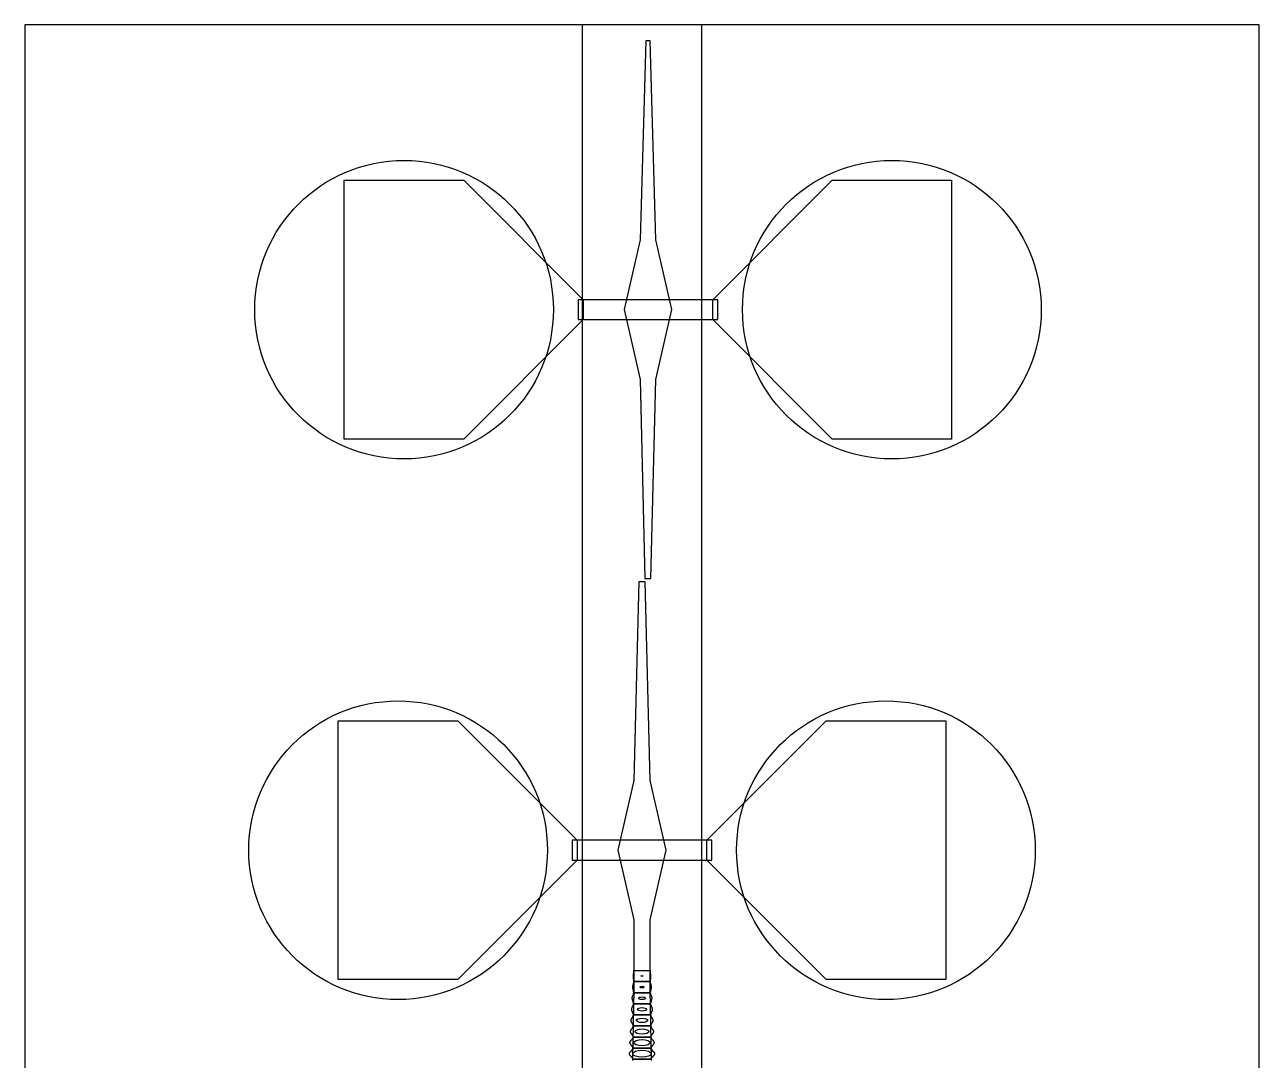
# Model space of a CAD drawing. Extents: x -31.3 to 30.7, y -85.2 to 0.8.
# Drawn here: x -31.3 to 30.7, y -51.2 to 0.8 of the extents above; entities that cross this region are included whole.
import ezdxf

# ---------------------------------------------------------------- set-up
doc = ezdxf.new("R2010")
doc.units = 0

msp = doc.modelspace()

# ---------------------------------------------------------------- linework, layer by layer
at = {"layer": 'cure'}
msp.add_lwpolyline([(-3.3, -61.1868), (2.7, -61.1868), (2.7, 0.8132), (-3.3, 0.8132)], close=True, dxfattribs=at)
at = {"layer": 'M1_Field'}
msp.add_lwpolyline([(-31.3, -61.1868), (30.7, -61.1868), (30.7, 0.8132), (-31.3, 0.8132)], close=True, dxfattribs=at)
at = {"layer": 'M1_LD'}
for centre in [(-12.25, -13.5), (12.25, -13.5), (-12.55, -40.65), (11.95, -40.65)]:
    msp.add_circle(centre, 7.5, dxfattribs=at)
at = {"layer": 'M1_Neg'}
for points in [[(0.15, -27), (0.4, -17), (1.2, -13.5), (0.4, -10), (0.1085, 0), (-0.1085, 0), (-0.4, -10), (-1.2, -13.5), (-0.4, -17), (-0.15, -27)], [(-3.25, -14), (-9.25, -20), (-15.25, -20), (-15.25, -7), (-9.25, -7), (-3.25, -13)], [(3.25, -13), (9.25, -7), (15.25, -7), (15.25, -20), (9.25, -20), (3.25, -14)], [(-3.5, -14), (3.5, -14), (3.5, -13), (-3.5, -13)], [(-0.7596, -51.15), (-0.7, -47.65), (-0.7, -44.15), (-1.5, -40.65), (-0.7, -37.15), (-0.45, -27.15), (-0.15, -27.15), (0.1, -37.15), (0.9, -40.65), (0.1, -44.15), (0.1, -47.65), (0.1596, -51.15)], [(-3.55, -41.15), (-9.55, -47.15), (-15.55, -47.15), (-15.55, -34.15), (-9.55, -34.15), (-3.55, -40.15)], [(2.95, -40.15), (8.95, -34.15), (14.95, -34.15), (14.95, -47.15), (8.95, -47.15), (2.95, -41.15)], [(-3.8, -41.15), (3.2, -41.15), (3.2, -40.15), (-3.8, -40.15)], [(-0.7107, -47.2468), (-0.7108, -47.2354), (-0.711, -47.224), (-0.7113, -47.2127), (-0.7119, -47.2013), (-0.7126, -47.1899), (-0.7134, -47.1785), (-0.7144, -47.1671), (-0.7155, -47.1558), (-0.7167, -47.1444), (-0.718, -47.133), (-0.7193, -47.1216), (-0.7206, -47.1102), (-0.722, -47.0989), (-0.7233, -47.0875), (-0.7246, -47.0761), (-0.7258, -47.0647), (-0.727, -47.0533), (-0.728, -47.042), (-0.7289, -47.0306), (-0.7297, -47.0192), (-0.7303, -47.0078), (-0.7308, -46.9964), (-0.7311, -46.9851), (-0.7312, -46.9737), (-0.7311, -46.9623), (-0.7309, -46.9509), (-0.7304, -46.9396), (-0.7298, -46.9282), (-0.729, -46.9168), (-0.7281, -46.9054), (-0.7271, -46.894), (-0.7259, -46.8827), (-0.7246, -46.8713), (-0.7232, -46.8599), (-0.7218, -46.8485), (-0.7203, -46.8371), (-0.7188, -46.8258), (-0.7173, -46.8144), (-0.7158, -46.803), (-0.7144, -46.7916), (-0.7131, -46.7802), (-0.7119, -46.7689), (-0.7107, -46.7575), (-0.7097, -46.7461), (-0.7089, -46.7347), (-0.7082, -46.7233), (-0.7077, -46.712), (-0.7073, -46.7006), (-0.7072, -46.6892), (0.1072, -46.6892), (0.1073, -46.7006), (0.1077, -46.712), (0.1082, -46.7233), (0.1089, -46.7347), (0.1097, -46.7461), (0.1107, -46.7575), (0.1119, -46.7689), (0.1131, -46.7802), (0.1144, -46.7916), (0.1158, -46.803), (0.1173, -46.8144), (0.1188, -46.8258), (0.1203, -46.8371), (0.1218, -46.8485), (0.1232, -46.8599), (0.1246, -46.8713), (0.1259, -46.8827), (0.1271, -46.894), (0.1281, -46.9054), (0.129, -46.9168), (0.1298, -46.9282), (0.1304, -46.9396), (0.1309, -46.9509), (0.1311, -46.9623), (0.1312, -46.9737), (0.1311, -46.9851), (0.1308, -46.9964), (0.1303, -47.0078), (0.1297, -47.0192), (0.1289, -47.0306), (0.128, -47.042), (0.127, -47.0533), (0.1258, -47.0647), (0.1246, -47.0761), (0.1233, -47.0875), (0.122, -47.0989), (0.1206, -47.1102), (0.1193, -47.1216), (0.118, -47.133), (0.1167, -47.1444), (0.1155, -47.1558), (0.1144, -47.1671), (0.1134, -47.1785), (0.1126, -47.1899), (0.1119, -47.2013), (0.1113, -47.2127), (0.111, -47.224), (0.1108, -47.2354), (0.1107, -47.2468)], [(-0.7179, -47.8044), (-0.7179, -47.793), (-0.7183, -47.7816), (-0.7191, -47.7703), (-0.7202, -47.7589), (-0.7216, -47.7475), (-0.7233, -47.7361), (-0.7252, -47.7247), (-0.7274, -47.7134), (-0.7298, -47.702), (-0.7323, -47.6906), (-0.735, -47.6792), (-0.7377, -47.6678), (-0.7404, -47.6565), (-0.743, -47.6451), (-0.7456, -47.6337), (-0.7481, -47.6223), (-0.7504, -47.6109), (-0.7524, -47.5996), (-0.7543, -47.5882), (-0.7558, -47.5768), (-0.7571, -47.5654), (-0.758, -47.554), (-0.7586, -47.5427), (-0.7588, -47.5313), (-0.7587, -47.5199), (-0.7581, -47.5085), (-0.7573, -47.4972), (-0.7561, -47.4858), (-0.7545, -47.4744), (-0.7527, -47.463), (-0.7505, -47.4516), (-0.7482, -47.4403), (-0.7456, -47.4289), (-0.7428, -47.4175), (-0.74, -47.4061), (-0.737, -47.3947), (-0.734, -47.3834), (-0.731, -47.372), (-0.7281, -47.3606), (-0.7253, -47.3492), (-0.7226, -47.3378), (-0.7201, -47.3265), (-0.7179, -47.3151), (-0.7159, -47.3037), (-0.7142, -47.2923), (-0.7128, -47.2809), (-0.7118, -47.2696), (-0.7111, -47.2582), (-0.7107, -47.2468), (0.1107, -47.2468), (0.1111, -47.2582), (0.1118, -47.2696), (0.1128, -47.2809), (0.1142, -47.2923), (0.1159, -47.3037), (0.1179, -47.3151), (0.1201, -47.3265), (0.1226, -47.3378), (0.1253, -47.3492), (0.1281, -47.3606), (0.131, -47.372), (0.134, -47.3834), (0.137, -47.3947), (0.14, -47.4061), (0.1428, -47.4175), (0.1456, -47.4289), (0.1482, -47.4403), (0.1505, -47.4516), (0.1527, -47.463), (0.1545, -47.4744), (0.1561, -47.4858), (0.1573, -47.4972), (0.1581, -47.5085), (0.1587, -47.5199), (0.1588, -47.5313), (0.1586, -47.5427), (0.158, -47.554), (0.1571, -47.5654), (0.1558, -47.5768), (0.1543, -47.5882), (0.1524, -47.5996), (0.1504, -47.6109), (0.1481, -47.6223), (0.1456, -47.6337), (0.143, -47.6451), (0.1404, -47.6565), (0.1377, -47.6678), (0.135, -47.6792), (0.1323, -47.6906), (0.1298, -47.702), (0.1274, -47.7134), (0.1252, -47.7247), (0.1233, -47.7361), (0.1216, -47.7475), (0.1202, -47.7589), (0.1191, -47.7703), (0.1183, -47.7816), (0.1179, -47.793), (0.1179, -47.8044)], [(-0.7251, -48.362), (-0.7252, -48.3506), (-0.7259, -48.3392), (-0.7271, -48.3279), (-0.7288, -48.3165), (-0.7309, -48.3051), (-0.7336, -48.2937), (-0.7366, -48.2823), (-0.7399, -48.271), (-0.7436, -48.2596), (-0.7474, -48.2482), (-0.7515, -48.2368), (-0.7556, -48.2254), (-0.7597, -48.2141), (-0.7638, -48.2027), (-0.7677, -48.1913), (-0.7715, -48.1799), (-0.775, -48.1685), (-0.7782, -48.1572), (-0.781, -48.1458), (-0.7834, -48.1344), (-0.7854, -48.123), (-0.7868, -48.1116), (-0.7878, -48.1003), (-0.7882, -48.0889), (-0.788, -48.0775), (-0.7873, -48.0661), (-0.7861, -48.0548), (-0.7843, -48.0434), (-0.7821, -48.032), (-0.7794, -48.0206), (-0.7763, -48.0092), (-0.7728, -47.9979), (-0.769, -47.9865), (-0.7649, -47.9751), (-0.7607, -47.9637), (-0.7563, -47.9523), (-0.7519, -47.941), (-0.7475, -47.9296), (-0.7432, -47.9182), (-0.7391, -47.9068), (-0.7351, -47.8954), (-0.7315, -47.8841), (-0.7282, -47.8727), (-0.7252, -47.8613), (-0.7228, -47.8499), (-0.7208, -47.8385), (-0.7193, -47.8272), (-0.7183, -47.8158), (-0.7179, -47.8044), (0.1179, -47.8044), (0.1183, -47.8158), (0.1193, -47.8272), (0.1208, -47.8385), (0.1228, -47.8499), (0.1252, -47.8613), (0.1282, -47.8727), (0.1315, -47.8841), (0.1351, -47.8954), (0.1391, -47.9068), (0.1432, -47.9182), (0.1475, -47.9296), (0.1519, -47.941), (0.1563, -47.9523), (0.1607, -47.9637), (0.1649, -47.9751), (0.169, -47.9865), (0.1728, -47.9979), (0.1763, -48.0092), (0.1794, -48.0206), (0.1821, -48.032), (0.1843, -48.0434), (0.1861, -48.0548), (0.1873, -48.0661), (0.188, -48.0775), (0.1882, -48.0889), (0.1878, -48.1003), (0.1868, -48.1116), (0.1854, -48.123), (0.1834, -48.1344), (0.181, -48.1458), (0.1782, -48.1572), (0.175, -48.1685), (0.1715, -48.1799), (0.1677, -48.1913), (0.1638, -48.2027), (0.1597, -48.2141), (0.1556, -48.2254), (0.1515, -48.2368), (0.1474, -48.2482), (0.1436, -48.2596), (0.1399, -48.271), (0.1366, -48.2823), (0.1336, -48.2937), (0.1309, -48.3051), (0.1288, -48.3165), (0.1271, -48.3279), (0.1259, -48.3392), (0.1252, -48.3506), (0.1251, -48.362)], [(-0.7394, -49.4772), (-0.7397, -49.4658), (-0.7409, -49.4544), (-0.743, -49.4431), (-0.7459, -49.4317), (-0.7497, -49.4203), (-0.7541, -49.4089), (-0.7593, -49.3975), (-0.765, -49.3862), (-0.7711, -49.3748), (-0.7777, -49.3634), (-0.7845, -49.352), (-0.7914, -49.3406), (-0.7984, -49.3293), (-0.8053, -49.3179), (-0.8119, -49.3065), (-0.8183, -49.2951), (-0.8242, -49.2837), (-0.8297, -49.2724), (-0.8345, -49.261), (-0.8386, -49.2496), (-0.8419, -49.2382), (-0.8445, -49.2268), (-0.8461, -49.2155), (-0.8469, -49.2041), (-0.8467, -49.1927), (-0.8457, -49.1813), (-0.8437, -49.17), (-0.8409, -49.1586), (-0.8373, -49.1472), (-0.8329, -49.1358), (-0.8278, -49.1244), (-0.8221, -49.1131), (-0.8158, -49.1017), (-0.8092, -49.0903), (-0.8022, -49.0789), (-0.795, -49.0675), (-0.7878, -49.0562), (-0.7805, -49.0448), (-0.7734, -49.0334), (-0.7666, -49.022), (-0.7601, -49.0106), (-0.7542, -48.9993), (-0.7487, -48.9879), (-0.744, -48.9765), (-0.7399, -48.9651), (-0.7367, -48.9537), (-0.7343, -48.9424), (-0.7328, -48.931), (-0.7322, -48.9196), (0.1322, -48.9196), (0.1328, -48.931), (0.1343, -48.9424), (0.1367, -48.9537), (0.1399, -48.9651), (0.144, -48.9765), (0.1487, -48.9879), (0.1542, -48.9993), (0.1601, -49.0106), (0.1666, -49.022), (0.1734, -49.0334), (0.1805, -49.0448), (0.1878, -49.0562), (0.195, -49.0675), (0.2022, -49.0789), (0.2092, -49.0903), (0.2158, -49.1017), (0.2221, -49.1131), (0.2278, -49.1244), (0.2329, -49.1358), (0.2373, -49.1472), (0.2409, -49.1586), (0.2437, -49.17), (0.2457, -49.1813), (0.2467, -49.1927), (0.2469, -49.2041), (0.2461, -49.2155), (0.2445, -49.2268), (0.2419, -49.2382), (0.2386, -49.2496), (0.2345, -49.261), (0.2297, -49.2724), (0.2242, -49.2837), (0.2183, -49.2951), (0.2119, -49.3065), (0.2053, -49.3179), (0.1984, -49.3293), (0.1914, -49.3406), (0.1845, -49.352), (0.1777, -49.3634), (0.1711, -49.3748), (0.165, -49.3862), (0.1593, -49.3975), (0.1541, -49.4089), (0.1497, -49.4203), (0.1459, -49.4317), (0.143, -49.4431), (0.1409, -49.4544), (0.1397, -49.4658), (0.1394, -49.4772)], [(-0.7322, -48.9196), (-0.7324, -48.9082), (-0.7334, -48.8968), (-0.735, -48.8855), (-0.7373, -48.8741), (-0.7403, -48.8627), (-0.7439, -48.8513), (-0.7479, -48.8399), (-0.7525, -48.8286), (-0.7574, -48.8172), (-0.7626, -48.8058), (-0.768, -48.7944), (-0.7735, -48.783), (-0.779, -48.7717), (-0.7845, -48.7603), (-0.7898, -48.7489), (-0.7949, -48.7375), (-0.7996, -48.7261), (-0.8039, -48.7148), (-0.8077, -48.7034), (-0.811, -48.692), (-0.8137, -48.6806), (-0.8156, -48.6692), (-0.8169, -48.6579), (-0.8175, -48.6465), (-0.8174, -48.6351), (-0.8165, -48.6237), (-0.8149, -48.6124), (-0.8126, -48.601), (-0.8097, -48.5896), (-0.8061, -48.5782), (-0.802, -48.5668), (-0.7974, -48.5555), (-0.7924, -48.5441), (-0.7871, -48.5327), (-0.7814, -48.5213), (-0.7757, -48.5099), (-0.7698, -48.4986), (-0.764, -48.4872), (-0.7583, -48.4758), (-0.7528, -48.4644), (-0.7476, -48.453), (-0.7428, -48.4417), (-0.7385, -48.4303), (-0.7346, -48.4189), (-0.7314, -48.4075), (-0.7287, -48.3961), (-0.7268, -48.3848), (-0.7256, -48.3734), (-0.7251, -48.362), (0.1251, -48.362), (0.1256, -48.3734), (0.1268, -48.3848), (0.1287, -48.3961), (0.1314, -48.4075), (0.1346, -48.4189), (0.1385, -48.4303), (0.1428, -48.4417), (0.1476, -48.453), (0.1528, -48.4644), (0.1583, -48.4758), (0.164, -48.4872), (0.1698, -48.4986), (0.1757, -48.5099), (0.1814, -48.5213), (0.1871, -48.5327), (0.1924, -48.5441), (0.1974, -48.5555), (0.202, -48.5668), (0.2061, -48.5782), (0.2097, -48.5896), (0.2126, -48.601), (0.2149, -48.6124), (0.2165, -48.6237), (0.2174, -48.6351), (0.2175, -48.6465), (0.2169, -48.6579), (0.2156, -48.6692), (0.2137, -48.6806), (0.211, -48.692), (0.2077, -48.7034), (0.2039, -48.7148), (0.1996, -48.7261), (0.1949, -48.7375), (0.1898, -48.7489), (0.1845, -48.7603), (0.179, -48.7717), (0.1735, -48.783), (0.168, -48.7944), (0.1626, -48.8058), (0.1574, -48.8172), (0.1525, -48.8286), (0.1479, -48.8399), (0.1439, -48.8513), (0.1403, -48.8627), (0.1373, -48.8741), (0.135, -48.8855), (0.1334, -48.8968), (0.1324, -48.9082), (0.1322, -48.9196)], [(-0.7465, -50.0348), (-0.7469, -50.0234), (-0.7484, -50.012), (-0.751, -50.0007), (-0.7545, -49.9893), (-0.759, -49.9779), (-0.7644, -49.9665), (-0.7706, -49.9551), (-0.7775, -49.9438), (-0.7849, -49.9324), (-0.7928, -49.921), (-0.801, -49.9096), (-0.8093, -49.8982), (-0.8177, -49.8869), (-0.826, -49.8755), (-0.834, -49.8641), (-0.8417, -49.8527), (-0.8489, -49.8413), (-0.8554, -49.83), (-0.8612, -49.8186), (-0.8662, -49.8072), (-0.8702, -49.7958), (-0.8733, -49.7844), (-0.8753, -49.7731), (-0.8763, -49.7617), (-0.8761, -49.7503), (-0.8749, -49.7389), (-0.8726, -49.7276), (-0.8692, -49.7162), (-0.8649, -49.7048), (-0.8596, -49.6934), (-0.8535, -49.682), (-0.8467, -49.6707), (-0.8392, -49.6593), (-0.8313, -49.6479), (-0.8229, -49.6365), (-0.8144, -49.6251), (-0.8057, -49.6138), (-0.797, -49.6024), (-0.7885, -49.591), (-0.7804, -49.5796), (-0.7727, -49.5682), (-0.7655, -49.5569), (-0.759, -49.5455), (-0.7533, -49.5341), (-0.7485, -49.5227), (-0.7447, -49.5113), (-0.7418, -49.5), (-0.7401, -49.4886), (-0.7394, -49.4772), (0.1394, -49.4772), (0.1401, -49.4886), (0.1418, -49.5), (0.1447, -49.5113), (0.1485, -49.5227), (0.1533, -49.5341), (0.159, -49.5455), (0.1655, -49.5569), (0.1727, -49.5682), (0.1804, -49.5796), (0.1885, -49.591), (0.197, -49.6024), (0.2057, -49.6138), (0.2144, -49.6251), (0.2229, -49.6365), (0.2313, -49.6479), (0.2392, -49.6593), (0.2467, -49.6707), (0.2535, -49.682), (0.2596, -49.6934), (0.2649, -49.7048), (0.2692, -49.7162), (0.2726, -49.7276), (0.2749, -49.7389), (0.2761, -49.7503), (0.2763, -49.7617), (0.2753, -49.7731), (0.2733, -49.7844), (0.2702, -49.7958), (0.2662, -49.8072), (0.2612, -49.8186), (0.2554, -49.83), (0.2489, -49.8413), (0.2417, -49.8527), (0.234, -49.8641), (0.226, -49.8755), (0.2177, -49.8869), (0.2093, -49.8982), (0.201, -49.9096), (0.1928, -49.921), (0.1849, -49.9324), (0.1775, -49.9438), (0.1706, -49.9551), (0.1644, -49.9665), (0.159, -49.9779), (0.1545, -49.9893), (0.151, -50.0007), (0.1484, -50.012), (0.1469, -50.0234), (0.1465, -50.0348)], [(-0.7537, -50.5924), (-0.7542, -50.581), (-0.7559, -50.5696), (-0.7589, -50.5583), (-0.7631, -50.5469), (-0.7684, -50.5355), (-0.7747, -50.5241), (-0.782, -50.5127), (-0.79, -50.5014), (-0.7987, -50.49), (-0.8079, -50.4786), (-0.8175, -50.4672), (-0.8272, -50.4558), (-0.8371, -50.4445), (-0.8467, -50.4331), (-0.8562, -50.4217), (-0.8651, -50.4103), (-0.8735, -50.3989), (-0.8812, -50.3876), (-0.8879, -50.3762), (-0.8938, -50.3648), (-0.8985, -50.3534), (-0.9021, -50.342), (-0.9045, -50.3307), (-0.9056, -50.3193), (-0.9055, -50.3079), (-0.904, -50.2965), (-0.9014, -50.2852), (-0.8975, -50.2738), (-0.8924, -50.2624), (-0.8863, -50.251), (-0.8793, -50.2396), (-0.8713, -50.2283), (-0.8626, -50.2169), (-0.8534, -50.2055), (-0.8437, -50.1941), (-0.8337, -50.1827), (-0.8236, -50.1714), (-0.8135, -50.16), (-0.8037, -50.1486), (-0.7942, -50.1372), (-0.7852, -50.1258), (-0.7768, -50.1145), (-0.7693, -50.1031), (-0.7627, -50.0917), (-0.7571, -50.0803), (-0.7527, -50.0689), (-0.7494, -50.0576), (-0.7473, -50.0462), (-0.7465, -50.0348), (0.1465, -50.0348), (0.1473, -50.0462), (0.1494, -50.0576), (0.1527, -50.0689), (0.1571, -50.0803), (0.1627, -50.0917), (0.1693, -50.1031), (0.1768, -50.1145), (0.1852, -50.1258), (0.1942, -50.1372), (0.2037, -50.1486), (0.2135, -50.16), (0.2236, -50.1714), (0.2337, -50.1827), (0.2437, -50.1941), (0.2534, -50.2055), (0.2626, -50.2169), (0.2713, -50.2283), (0.2793, -50.2396), (0.2863, -50.251), (0.2924, -50.2624), (0.2975, -50.2738), (0.3014, -50.2852), (0.304, -50.2965), (0.3055, -50.3079), (0.3056, -50.3193), (0.3045, -50.3307), (0.3021, -50.342), (0.2985, -50.3534), (0.2938, -50.3648), (0.2879, -50.3762), (0.2812, -50.3876), (0.2735, -50.3989), (0.2651, -50.4103), (0.2562, -50.4217), (0.2467, -50.4331), (0.2371, -50.4445), (0.2272, -50.4558), (0.2175, -50.4672), (0.2079, -50.4786), (0.1987, -50.49), (0.19, -50.5014), (0.182, -50.5127), (0.1747, -50.5241), (0.1684, -50.5355), (0.1631, -50.5469), (0.1589, -50.5583), (0.1559, -50.5696), (0.1542, -50.581), (0.1537, -50.5924)], [(-0.7573, -51.15), (-0.7579, -51.1386), (-0.76, -51.1272), (-0.7635, -51.1159), (-0.7684, -51.1045), (-0.7746, -51.0931), (-0.7819, -51.0817), (-0.7902, -51.0703), (-0.7995, -51.059), (-0.8095, -51.0476), (-0.8201, -51.0362), (-0.8312, -51.0248), (-0.8425, -51.0134), (-0.8538, -51.0021), (-0.8649, -50.9907), (-0.8758, -50.9793), (-0.8861, -50.9679), (-0.8958, -50.9565), (-0.9046, -50.9452), (-0.9125, -50.9338), (-0.9192, -50.9224), (-0.9247, -50.911), (-0.9289, -50.8996), (-0.9318, -50.8883), (-0.9331, -50.8769), (-0.9331, -50.8655), (-0.9315, -50.8541), (-0.9286, -50.8428), (-0.9242, -50.8314), (-0.9186, -50.82), (-0.9117, -50.8086), (-0.9037, -50.7972), (-0.8947, -50.7859), (-0.8849, -50.7745), (-0.8744, -50.7631), (-0.8634, -50.7517), (-0.8521, -50.7403), (-0.8406, -50.729), (-0.8292, -50.7176), (-0.818, -50.7062), (-0.8073, -50.6948), (-0.7971, -50.6834), (-0.7877, -50.6721), (-0.7792, -50.6607), (-0.7717, -50.6493), (-0.7654, -50.6379), (-0.7604, -50.6265), (-0.7567, -50.6152), (-0.7545, -50.6038), (-0.7537, -50.5924), (0.1537, -50.5924), (0.1545, -50.6038), (0.1567, -50.6152), (0.1604, -50.6265), (0.1654, -50.6379), (0.1717, -50.6493), (0.1792, -50.6607), (0.1877, -50.6721), (0.1971, -50.6834), (0.2073, -50.6948), (0.218, -50.7062), (0.2292, -50.7176), (0.2406, -50.729), (0.2521, -50.7403), (0.2634, -50.7517), (0.2744, -50.7631), (0.2849, -50.7745), (0.2947, -50.7859), (0.3037, -50.7972), (0.3117, -50.8086), (0.3186, -50.82), (0.3242, -50.8314), (0.3286, -50.8428), (0.3315, -50.8541), (0.3331, -50.8655), (0.3331, -50.8769), (0.3318, -50.8883), (0.3289, -50.8996), (0.3247, -50.911), (0.3192, -50.9224), (0.3125, -50.9338), (0.3046, -50.9452), (0.2958, -50.9565), (0.2861, -50.9679), (0.2758, -50.9793), (0.2649, -50.9907), (0.2538, -51.0021), (0.2425, -51.0134), (0.2312, -51.0248), (0.2201, -51.0362), (0.2095, -51.0476), (0.1995, -51.059), (0.1902, -51.0703), (0.1819, -51.0817), (0.1746, -51.0931), (0.1684, -51.1045), (0.1635, -51.1159), (0.16, -51.1272), (0.1579, -51.1386), (0.1573, -51.15)]]:
    msp.add_lwpolyline(points, close=True, dxfattribs=at)
msp.add_lwpolyline([(-0.7749, -51.2069), (-0.7687, -51.1955), (-0.7638, -51.1841), (-0.7602, -51.1728), (-0.758, -51.1614), (-0.7573, -51.15), (0.1573, -51.15), (0.158, -51.1614), (0.1602, -51.1728), (0.1638, -51.1841), (0.1687, -51.1955), (0.1749, -51.2069)], dxfattribs=at)
at = {"layer": 'M1_Pos_holes'}
for centre, major_axis in [((-0.3, -46.968), (-0.0576, 0)), ((-0.3, -47.5256), (-0.1152, 0)), ((-0.3, -48.0832), (-0.1729, 0)), ((-0.3, -48.6408), (-0.2305, 0)), ((-0.3, -49.1984), (-0.2881, 0)), ((-0.3, -50.3136), (-0.4033, 0)), ((-0.3, -49.756), (-0.3457, 0)), ((-0.3, -50.8712), (-0.4609, 0))]:
    msp.add_ellipse(centre, major_axis=major_axis, ratio=0.3807, dxfattribs=at)

doc.saveas('drawing.dxf')
